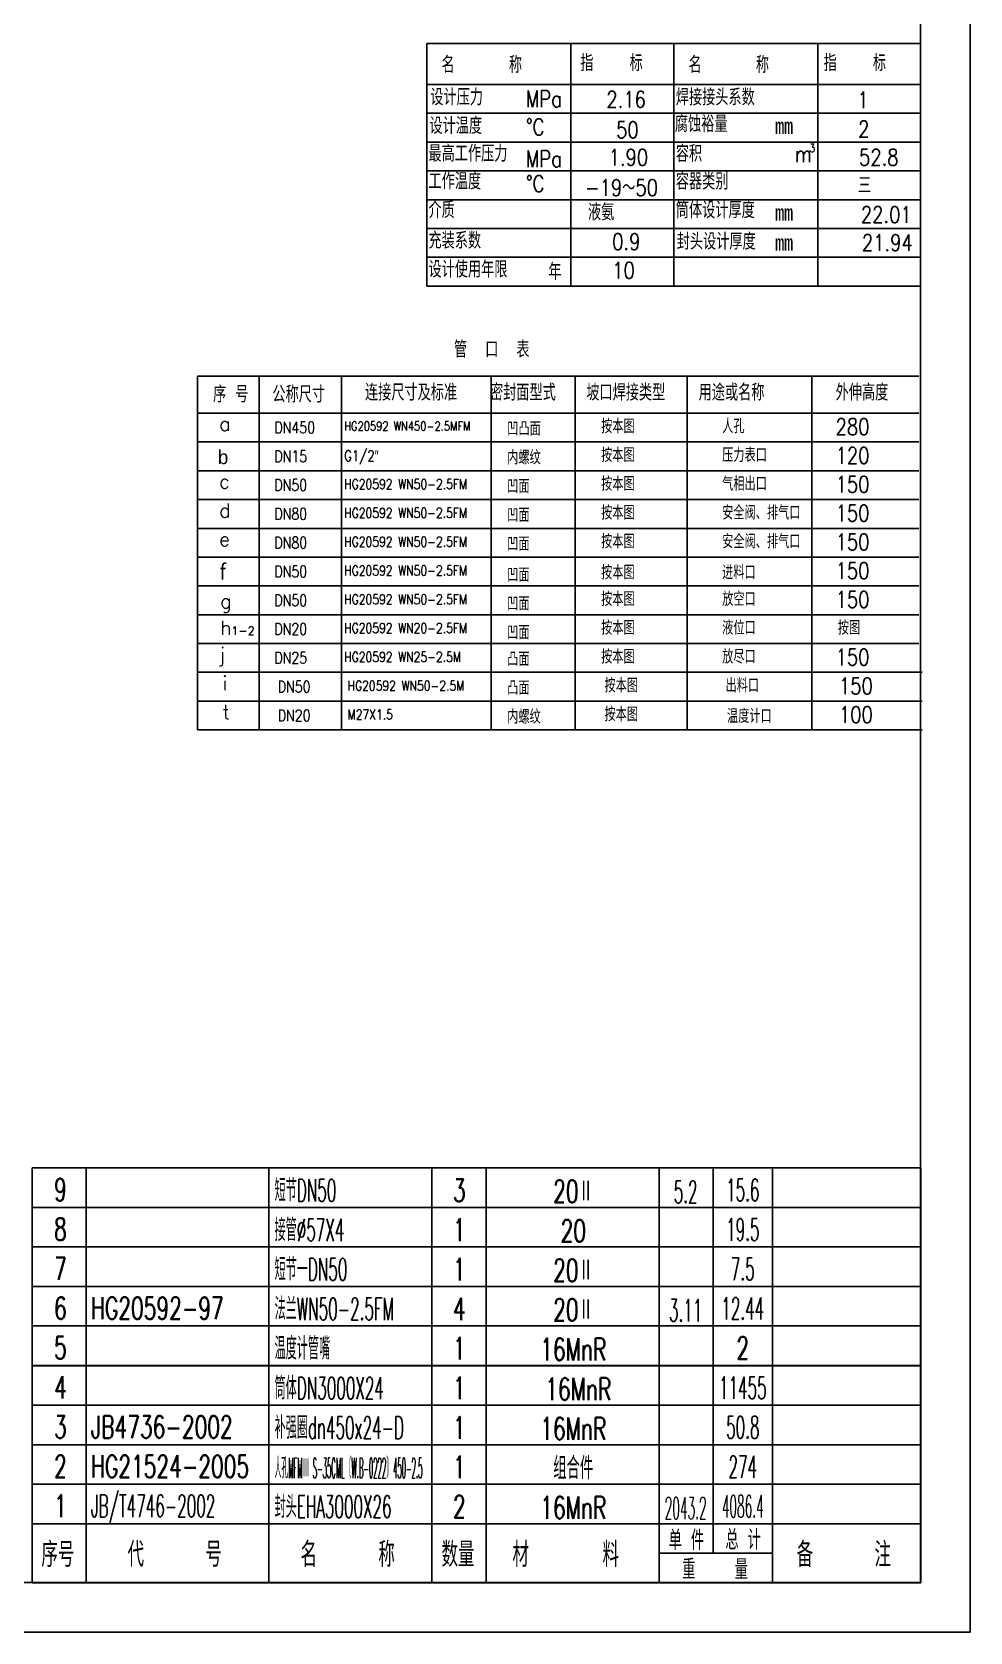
# Model space of a CAD drawing. Header units: millimetres. Extents: x 45700 to 70930, y -32425 to -14605.
# Drawn here: x 65230 to 70930, y -32425 to -22702 of the extents above; entities that cross this region are included whole.
import ezdxf
from ezdxf.enums import TextEntityAlignment as Align

# ---------------------------------------------------------------- set-up
doc = ezdxf.new("R2010")
doc.units = ezdxf.units.MM
doc.header["$LTSCALE"] = 300
for name, color, linetype in [('1轮廓实线层', 7, 'Continuous'), ('2细线层', 4, 'Continuous'), ('6文字层', 3, 'Continuous'), ('7标注层', 4, 'Continuous'), ('LAYER1', 7, 'Continuous'), ('LAYER2', 7, 'Continuous'), ('图框层', 7, 'Continuous')]:
    doc.layers.add(name, color=color, linetype=linetype)
doc.styles.add('PC_TEXTSTYLE', font='romans.shx', dxfattribs={"width": 0.8, "bigfont": 'hzfs.shx'})
doc.styles.add('PC_TEXTSTYLE1', font='romans.shx', dxfattribs={"bigfont": 'hzfs.shx'})
doc.styles.add('TH_GBDIM', font='romans.shx', dxfattribs={"width": 0.8, "bigfont": 'gbcbig.shx'})

# ---------------------------------------------------------------- blocks, each defined once
blk = doc.blocks.new('PC_MXB_BLOCK')
at = {"layer": '1轮廓实线层'}
for p, q in [((-180, 8), (-180, 0)), ((0, 8), (0, 0))]:
    blk.add_line(p, q, dxfattribs=at)
at = {"layer": '2细线层'}
for p, q in [((-180, 8), (0, 8)), ((-169, 8), (-169, 0)), ((-132, 8), (-132, 0)), ((-99, 8), (-99, 0)), ((-88, 8), (-88, 0)), ((-53, 8), (-53, 0)), ((-42, 8), (-42, 0)), ((-30, 8), (-30, 0)), ((-180, 0), (0, 0))]:
    blk.add_line(p, q, dxfattribs=at)
at = {"layer": '6文字层', "style": 'PC_TEXTSTYLE'}
for tag, width, p, p2 in [('序号', 0.769182, (-178.38, 1.35), (-170.09, 1.35)), ('代号', 3.14773, (-168.05, 1.35), (-134.11, 1.35)), ('名称', 2.802424, (-130.87, 1.2), (-100.28, 1.2)), ('数量', 0.817449, (-97.88, 1.2), (-89, 1.2)), ('材料', 2.943328, (-86.43, 1.01), (-54.3, 1.01)), ('单重', 0.854038, (-52.21, 0.89), (-43, 0.89)), ('总重', 0.958888, (-41.2, 1.27), (-30.86, 1.27)), ('备注', 2.494074, (-28.61, 1.02), (-1.16, 1.02))]:
    blk.add_attdef(tag, text='', height=4.5, dxfattribs=dict(at, width=width)).set_placement(p, p2, align=Align.FIT)
blk = doc.blocks.new('PC_MXBTITLERECORD')
at = {"layer": '1轮廓实线层'}
for p, q in [((-180, 0), (-180, 12)), ((0, 0), (0, 12))]:
    blk.add_line(p, q, dxfattribs=at)
at = {"layer": '2细线层'}
for p, q in [((-169, 12), (-169, 0)), ((-132, 12), (-132, 0)), ((-99, 12), (-99, 0)), ((-88, 12), (-88, 0)), ((-53, 12), (-53, 0)), ((-42, 12), (-42, 6)), ((-30, 12), (-30, 0)), ((-30, 6), (-53, 6))]:
    blk.add_line(p, q, dxfattribs=at)
at = {"layer": '6文字层', "style": 'PC_TEXTSTYLE', "width": 0.667}
for s, height, p in [('单 件', 4, (-47.45, 8.84)), ('总 计', 4, (-35.96, 8.94)), ('序号', 5, (-174.77, 6)), ('代     号', 5, (-151.09, 6)), ('名     称', 5, (-116.06, 6)), ('数量', 5, (-93.71, 6)), ('材      料', 5, (-71.89, 6)), ('备     注', 5, (-15.57, 6)), ('重    量', 4, (-41.65, 2.94))]:
    blk.add_text(s, height=height, dxfattribs=at).set_placement(p, align=Align.MIDDLE)

msp = doc.modelspace()

# ---------------------------------------------------------------- linework, layer by layer
for p, q in [((70630.4, -32124.7), (70630.4, -30684.7)), ((65230.4, -32124.7), (70630.4, -32124.7))]:
    msp.add_line(p, q)
at = {"layer": '1轮廓实线层'}
for p, q in [((70630.4, -14904.7), (70630.4, -32124.7)), ((46450.4, -32124.7), (70630.4, -32124.7)), ((65230.6, -32126.4), (70630.6, -32126.4))]:
    msp.add_line(p, q, dxfattribs=at)
at = {"layer": '2细线层'}
for p in [(70930.4, -14604.7), (45700.4, -32424.7)]:
    msp.add_line(p, (70930.4, -32424.7), dxfattribs=at)
at = {"layer": '7标注层'}
for p, q in [((68505.4, -24245.9), (68505.4, -22770.9)), ((69130.4, -24245.9), (69130.4, -22770.9)), ((70005.4, -24245.9), (70005.4, -22770.9)), ((67630.4, -23020.9), (70630.4, -23020.9)), ((70630.4, -23195.9), (67630.4, -23195.9)), ((70630.4, -23370.9), (67630.4, -23370.9)), ((70630.4, -23545.9), (67630.4, -23545.9)), ((70630.4, -23720.9), (67630.4, -23720.9)), ((70630.4, -23895.9), (67630.4, -23895.9)), ((70630.4, -24070.9), (67630.4, -24070.9))]:
    msp.add_line(p, q, dxfattribs=at)
at = {"layer": 'LAYER1'}
for p, q in [((70630.4, -24070.9), (67630.4, -24070.9)), ((70630.4, -24245.9), (67630.4, -24245.9)), ((70618.8, -25193.1), (66236.6, -25193.1)), ((70618.8, -25368.1), (66236.6, -25368.1)), ((70618.8, -25543.1), (66236.6, -25543.1)), ((70618.8, -25718.1), (66236.6, -25718.1)), ((70618.8, -25893.1), (66236.6, -25893.1)), ((70618.8, -26068.1), (66236.6, -26068.1)), ((70618.8, -26243.1), (66236.6, -26243.1)), ((70618.8, -26418.1), (66236.6, -26418.1)), ((70618.8, -26593.1), (66236.6, -26593.1)), ((70639.2, -26593.1), (66257, -26593.1)), ((70618.8, -26768.1), (66236.6, -26768.1)), ((70639.2, -26768.1), (66257, -26768.1)), ((70639.2, -26943.1), (66236.6, -26943.1))]:
    msp.add_line(p, q, dxfattribs=at)
at = {"layer": 'LAYER2'}
for p, q in [((67630.4, -24245.9), (67630.4, -22770.9)), ((67630.4, -22770.9), (70630.4, -22770.9)), ((67630.4, -23195.9), (67630.4, -23020.9)), ((66236.6, -24793.1), (70618.8, -24793.1)), ((66236.6, -26943.1), (66236.6, -24793.1)), ((66611.6, -26943.1), (66611.6, -24793.1)), ((67111.6, -26943.1), (67111.6, -24793.1)), ((68021.6, -26943.1), (68021.6, -24793.1)), ((68531.9, -26943.1), (68531.9, -24793.1)), ((69210.9, -26943.1), (69210.9, -24793.1)), ((69970.2, -26943.1), (69970.2, -24793.1)), ((66236.6, -25193.1), (66236.6, -25018.1)), ((66236.6, -25018.1), (70618.8, -25018.1))]:
    msp.add_line(p, q, dxfattribs=at)

# ---------------------------------------------------------------- block references
at = {"layer": '图框层'}
ref = msp.add_blockref('PC_MXB_BLOCK', (70630.6, -29844.7), dxfattribs=dict(at, xscale=30, yscale=30, zscale=30))
ref.add_attrib('材料', '20Ⅱ', dxfattribs={"layer": '6文字层', "height": 135, "style": 'PC_TEXTSTYLE', "width": 0.667}).set_placement((68519.5, -29814.4), align=Align.CENTER)
ref.add_attrib('序号', '9', dxfattribs={"layer": '6文字层', "height": 135, "style": 'PC_TEXTSTYLE', "width": 0.667}).set_placement((65403.5, -29804.2), align=Align.CENTER)
ref.add_attrib('名称', '短节DN50', (66704.6, -29808.8), dxfattribs={"layer": '6文字层', "height": 135, "style": 'PC_TEXTSTYLE', "width": 0.5})
ref.add_attrib('数量', '3', dxfattribs={"layer": '6文字层', "height": 135, "style": 'PC_TEXTSTYLE', "width": 0.667}).set_placement((67827.4, -29808.8), align=Align.CENTER)
ref.add_attrib('单重', '5.2', dxfattribs={"layer": '6文字层', "height": 135, "style": 'PC_TEXTSTYLE', "width": 0.5}).set_placement((69202.5, -29818.1), align=Align.CENTER)
ref.add_attrib('总重', '15.6', dxfattribs={"layer": '6文字层', "height": 135, "style": 'PC_TEXTSTYLE', "width": 0.5}).set_placement((69549.8, -29806.7), align=Align.CENTER)
ref = msp.add_blockref('PC_MXB_BLOCK', (70630.6, -30084.7), dxfattribs=dict(at, xscale=30, yscale=30, zscale=30))
ref.add_attrib('材料', '20', dxfattribs={"layer": '6文字层', "height": 135, "style": 'PC_TEXTSTYLE', "width": 0.667}).set_placement((68519.5, -30054.4), align=Align.CENTER)
ref.add_attrib('序号', '8', dxfattribs={"layer": '6文字层', "height": 135, "style": 'PC_TEXTSTYLE', "width": 0.667}).set_placement((65403.5, -30044.2), align=Align.CENTER)
ref.add_attrib('名称', '接管%%c57X4', (66704.6, -30048.8), dxfattribs={"layer": '6文字层', "height": 135, "style": 'PC_TEXTSTYLE', "width": 0.5})
ref.add_attrib('数量', '1', dxfattribs={"layer": '6文字层', "height": 135, "style": 'PC_TEXTSTYLE', "width": 0.667}).set_placement((67827.4, -30048.8), align=Align.CENTER)
ref.add_attrib('总重', '19.5', dxfattribs={"layer": '6文字层', "height": 135, "style": 'PC_TEXTSTYLE', "width": 0.5}).set_placement((69549.8, -30046.7), align=Align.CENTER)
ref = msp.add_blockref('PC_MXB_BLOCK', (70630.6, -30324.7), dxfattribs=dict(at, xscale=30, yscale=30, zscale=30))
ref.add_attrib('材料', '20Ⅱ', dxfattribs={"layer": '6文字层', "height": 135, "style": 'PC_TEXTSTYLE', "width": 0.667}).set_placement((68519.5, -30294.4), align=Align.CENTER)
ref.add_attrib('序号', '7', dxfattribs={"layer": '6文字层', "height": 135, "style": 'PC_TEXTSTYLE', "width": 0.667}).set_placement((65403.5, -30284.2), align=Align.CENTER)
ref.add_attrib('名称', '短节一DN50', (66704.6, -30288.8), dxfattribs={"layer": '6文字层', "height": 135, "style": 'PC_TEXTSTYLE', "width": 0.5})
ref.add_attrib('数量', '1', dxfattribs={"layer": '6文字层', "height": 135, "style": 'PC_TEXTSTYLE', "width": 0.667}).set_placement((67827.4, -30288.8), align=Align.CENTER)
ref.add_attrib('总重', '7.5', dxfattribs={"layer": '6文字层', "height": 135, "style": 'PC_TEXTSTYLE', "width": 0.5}).set_placement((69549.8, -30286.7), align=Align.CENTER)
ref = msp.add_blockref('PC_MXB_BLOCK', (70630.6, -30564.7), dxfattribs=dict(at, xscale=30, yscale=30, zscale=30))
ref.add_attrib('材料', '20Ⅱ', dxfattribs={"layer": '6文字层', "height": 135, "style": 'PC_TEXTSTYLE', "width": 0.667}).set_placement((68519.5, -30534.4), align=Align.CENTER)
ref.add_attrib('代号', 'HG20592-97', (65589.2, -30524.2), dxfattribs={"layer": '6文字层', "height": 135, "style": 'PC_TEXTSTYLE', "width": 0.667})
ref.add_attrib('序号', '6', dxfattribs={"layer": '6文字层', "height": 135, "style": 'PC_TEXTSTYLE', "width": 0.667}).set_placement((65403.5, -30524.2), align=Align.CENTER)
ref.add_attrib('名称', '法兰WN50-2.5FM', (66704.6, -30528.8), dxfattribs={"layer": '6文字层', "height": 135, "style": 'PC_TEXTSTYLE', "width": 0.5})
ref.add_attrib('数量', '4', dxfattribs={"layer": '6文字层', "height": 135, "style": 'PC_TEXTSTYLE', "width": 0.667}).set_placement((67827.4, -30528.8), align=Align.CENTER)
ref.add_attrib('单重', '3.11', dxfattribs={"layer": '6文字层', "height": 135, "style": 'PC_TEXTSTYLE', "width": 0.5}).set_placement((69202.5, -30538.1), align=Align.CENTER)
ref.add_attrib('总重', '12.44', dxfattribs={"layer": '6文字层', "height": 135, "style": 'PC_TEXTSTYLE', "width": 0.5}).set_placement((69549.8, -30526.7), align=Align.CENTER)
ref = msp.add_blockref('PC_MXB_BLOCK', (70630.6, -30804.7), dxfattribs=dict(at, xscale=30, yscale=30, zscale=30))
ref.add_attrib('材料', '16MnR', dxfattribs={"layer": '6文字层', "height": 135, "style": 'PC_TEXTSTYLE', "width": 0.667}).set_placement((68519.5, -30774.4), align=Align.CENTER)
ref.add_attrib('序号', '5', dxfattribs={"layer": '6文字层', "height": 135, "style": 'PC_TEXTSTYLE', "width": 0.667}).set_placement((65403.5, -30764.2), align=Align.CENTER)
ref.add_attrib('名称', '温度计管嘴', (66704.6, -30768.8), dxfattribs={"layer": '6文字层', "height": 135, "style": 'PC_TEXTSTYLE', "width": 0.5})
ref.add_attrib('数量', '1', dxfattribs={"layer": '6文字层', "height": 135, "style": 'PC_TEXTSTYLE', "width": 0.667}).set_placement((67827.4, -30768.8), align=Align.CENTER)
ref.add_attrib('总重', '2', dxfattribs={"layer": '6文字层', "height": 135, "style": 'PC_TEXTSTYLE', "width": 0.667}).set_placement((69549.8, -30766.7), align=Align.CENTER)
ref = msp.add_blockref('PC_MXB_BLOCK', (70630.6, -31046.4), dxfattribs=dict(at, xscale=30, yscale=30, zscale=30))
ref.add_attrib('材料', ' 16MnR', dxfattribs={"layer": '6文字层', "height": 135, "style": 'PC_TEXTSTYLE', "width": 0.667}).set_placement((68519.5, -31016.1), align=Align.CENTER)
ref.add_attrib('序号', '4', dxfattribs={"layer": '6文字层', "height": 135, "style": 'PC_TEXTSTYLE', "width": 0.667}).set_placement((65403.5, -31005.9), align=Align.CENTER)
ref.add_attrib('名称', '筒体DN3000X24', (66704.6, -31010.5), dxfattribs={"layer": '6文字层', "height": 135, "style": 'PC_TEXTSTYLE', "width": 0.5})
ref.add_attrib('数量', '1', dxfattribs={"layer": '6文字层', "height": 135, "style": 'PC_TEXTSTYLE', "width": 0.667}).set_placement((67827.4, -31010.5), align=Align.CENTER)
ref.add_attrib('总重', '11455', dxfattribs={"layer": '6文字层', "height": 135, "style": 'PC_TEXTSTYLE', "width": 0.5}).set_placement((69549.8, -31008.4), align=Align.CENTER)
ref = msp.add_blockref('PC_MXB_BLOCK', (70630.6, -31286.4), dxfattribs=dict(at, xscale=30, yscale=30, zscale=30))
ref.add_attrib('材料', '16MnR', dxfattribs={"layer": '6文字层', "height": 135, "style": 'PC_TEXTSTYLE', "width": 0.667}).set_placement((68519.5, -31256.1), align=Align.CENTER)
ref.add_attrib('代号', 'JB4736-2002', (65589.2, -31245.9), dxfattribs={"layer": '6文字层', "height": 135, "style": 'PC_TEXTSTYLE', "width": 0.667})
ref.add_attrib('序号', '3', dxfattribs={"layer": '6文字层', "height": 135, "style": 'PC_TEXTSTYLE', "width": 0.667}).set_placement((65403.5, -31245.9), align=Align.CENTER)
ref.add_attrib('名称', '补强圈dn450x24-D', (66704.6, -31250.5), dxfattribs={"layer": '6文字层', "height": 135, "style": 'PC_TEXTSTYLE', "width": 0.5})
ref.add_attrib('数量', '1', dxfattribs={"layer": '6文字层', "height": 135, "style": 'PC_TEXTSTYLE', "width": 0.667}).set_placement((67827.4, -31250.5), align=Align.CENTER)
ref.add_attrib('总重', '50.8', dxfattribs={"layer": '6文字层', "height": 135, "style": 'PC_TEXTSTYLE', "width": 0.5}).set_placement((69549.8, -31248.4), align=Align.CENTER)
ref = msp.add_blockref('PC_MXB_BLOCK', (70630.6, -31526.4), dxfattribs=dict(at, xscale=30, yscale=30, zscale=30))
ref.add_attrib('材料', '组合件', dxfattribs={"layer": '6文字层', "height": 135, "style": 'PC_TEXTSTYLE', "width": 0.6}).set_placement((68519.5, -31496.1), align=Align.CENTER)
ref.add_attrib('代号', 'HG21524-2005', (65589.2, -31485.9), dxfattribs={"layer": '6文字层', "height": 135, "style": 'PC_TEXTSTYLE', "width": 0.667})
ref.add_attrib('序号', '2', dxfattribs={"layer": '6文字层', "height": 135, "style": 'PC_TEXTSTYLE', "width": 0.667}).set_placement((65403.5, -31485.9), align=Align.CENTER)
ref.add_attrib('名称', '人孔MFMⅢ S-35CML〔W.B-0222〕450-2.5', (66704.6, -31490.5), dxfattribs={"layer": '6文字层', "height": 125, "style": 'PC_TEXTSTYLE', "width": 0.245})
ref.add_attrib('数量', '1', dxfattribs={"layer": '6文字层', "height": 135, "style": 'PC_TEXTSTYLE', "width": 0.667}).set_placement((67827.4, -31490.5), align=Align.CENTER)
ref.add_attrib('总重', '274', dxfattribs={"layer": '6文字层', "height": 135, "style": 'PC_TEXTSTYLE', "width": 0.5}).set_placement((69549.8, -31488.4), align=Align.CENTER)
ref = msp.add_blockref('PC_MXB_BLOCK', (70630.6, -31766.4), dxfattribs=dict(at, xscale=30, yscale=30, zscale=30))
ref.add_attrib('材料', '16MnR', dxfattribs={"layer": '6文字层', "height": 135, "style": 'PC_TEXTSTYLE', "width": 0.667}).set_placement((68519.5, -31736.1), align=Align.CENTER)
ref.add_attrib('代号', 'JB/T4746-2002', (65589.2, -31725.9), dxfattribs={"layer": '6文字层', "height": 135, "style": 'PC_TEXTSTYLE', "width": 0.5})
ref.add_attrib('序号', '1', dxfattribs={"layer": '6文字层', "height": 135, "style": 'PC_TEXTSTYLE', "width": 0.667}).set_placement((65403.5, -31725.9), align=Align.CENTER)
ref.add_attrib('名称', '封头EHA3000X26', (66704.6, -31730.5), dxfattribs={"layer": '6文字层', "height": 135, "style": 'PC_TEXTSTYLE', "width": 0.5})
ref.add_attrib('数量', '2', dxfattribs={"layer": '6文字层', "height": 135, "style": 'PC_TEXTSTYLE', "width": 0.667}).set_placement((67827.4, -31730.5), align=Align.CENTER)
ref.add_attrib('单重', '2043.2', dxfattribs={"layer": '6文字层', "height": 135, "style": 'PC_TEXTSTYLE', "width": 0.4}).set_placement((69202.5, -31739.8), align=Align.CENTER)
ref.add_attrib('总重', '4086.4', dxfattribs={"layer": '6文字层', "height": 135, "style": 'PC_TEXTSTYLE', "width": 0.4}).set_placement((69549.8, -31728.4), align=Align.CENTER)
at = {"layer": '图框层', "xscale": 30, "yscale": 30, "zscale": 30}
msp.add_blockref('PC_MXBTITLERECORD', (70630.6, -32126.4), dxfattribs=at)

# ---------------------------------------------------------------- texts
at = {"layer": '1轮廓实线层', "attachment_point": 1}
for s, insert, char_height, width, style in [('{\\C3;a}', (66366.9, -25041.5), 85, 98.889, 'PC_TEXTSTYLE1'), ('{\\C3;DN450}', (66703.4, -25070.2), 70, 70, 'PC_TEXTSTYLE'), ('{\\C3;凹凸面}', (68118.2, -25070.2), 85, 332.569, 'PC_TEXTSTYLE'), ('{\\C3;按本图}', (68688.7, -25055.1), 85, 332.569, 'PC_TEXTSTYLE'), ('{\\C3;人孔}', (69424.3, -25055.1), 85, 390.077, 'PC_TEXTSTYLE'), ('{\\fSystem|b0|i0|c134|p33;\\C3;b}', (66360.1, -25243), 85, 94.072, 'PC_TEXTSTYLE1'), ('{\\C3;DN15}', (66703.4, -25245.2), 70, 70, 'PC_TEXTSTYLE'), ('{\\C3;内螺纹}', (68118.2, -25245.2), 85, 332.569, 'PC_TEXTSTYLE'), ('{\\C3;按本图}', (68688.7, -25230.1), 85, 332.569, 'PC_TEXTSTYLE'), ('{\\C3;压力表口}', (69424.3, -25230.1), 85, 332.569, 'PC_TEXTSTYLE'), ('{\\C3;c}', (66366.9, -25391.5), 85, 98.889, 'PC_TEXTSTYLE1'), ('{\\C3;DN50}', (66703.4, -25420.2), 70, 70, 'PC_TEXTSTYLE'), ('{\\C3;凹面}', (68118.2, -25420.2), 85, 332.569, 'PC_TEXTSTYLE'), ('{\\C3;按本图}', (68688.7, -25405.1), 85, 332.569, 'PC_TEXTSTYLE'), ('{\\C3;气相出口}', (69424.3, -25405.1), 85, 332.569, 'PC_TEXTSTYLE'), ('{\\C3;d}', (66366.9, -25566.5), 85, 98.889, 'PC_TEXTSTYLE1'), ('{\\C3;安全阀、排气口}', (69424.3, -25580.1), 85, 545.989, 'PC_TEXTSTYLE'), ('{\\C3;DN80}', (66703.4, -25595.2), 70, 70, 'PC_TEXTSTYLE'), ('{\\C3;凹面}', (68118.2, -25595.2), 85, 332.569, 'PC_TEXTSTYLE'), ('{\\C3;按本图}', (68688.7, -25580.1), 85, 332.569, 'PC_TEXTSTYLE'), ('{\\C3;按本图}', (68688.7, -25755.1), 85, 332.569, 'PC_TEXTSTYLE'), ('{\\C3;安全阀、排气口}', (69424.3, -25755.1), 85, 545.989, 'PC_TEXTSTYLE'), ('{\\C3;e}', (66366.9, -25741.5), 85, 98.889, 'PC_TEXTSTYLE1'), ('{\\C3;DN80}', (66703.4, -25770.2), 70, 70, 'PC_TEXTSTYLE'), ('{\\C3;凹面}', (68118.2, -25770.2), 85, 332.569, 'PC_TEXTSTYLE'), ('{\\C3;f}', (66366.9, -25929.7), 100, 98.889, 'PC_TEXTSTYLE1'), ('{\\C3;DN50}', (66703.4, -25945.2), 70, 70, 'PC_TEXTSTYLE'), ('{\\C3;凹面}', (68118.2, -25958.5), 85, 332.569, 'PC_TEXTSTYLE'), ('{\\C3;按本图}', (68688.7, -25943.4), 85, 332.569, 'PC_TEXTSTYLE'), ('{\\C3;进料口}', (69424.3, -25943.4), 85, 513.594, 'PC_TEXTSTYLE'), ('{\\C3;g}', (66373.5, -26118), 85, 399.569, 'PC_TEXTSTYLE1'), ('{\\C3;DN50}', (66703.4, -26120.2), 70, 70, 'PC_TEXTSTYLE'), ('{\\C3;凹面}', (68118.2, -26133.5), 85, 332.569, 'PC_TEXTSTYLE'), ('{\\C3;按本图}', (68688.7, -26105.1), 85, 332.569, 'PC_TEXTSTYLE'), ('{\\C3;放空口}', (69424.3, -26105.1), 85, 390.077, 'PC_TEXTSTYLE'), ('{\\C3;h\\H0.5882x;1-2}', (66373.2, -26280.1), 85, 236.22, 'PC_TEXTSTYLE1'), ('{\\C3;DN20}', (66703.4, -26295.2), 70, 70, 'PC_TEXTSTYLE'), ('{\\C3;凹面}', (68118.2, -26308.5), 85, 332.569, 'PC_TEXTSTYLE'), ('{\\C3;按本图}', (68688.7, -26280.1), 85, 332.569, 'PC_TEXTSTYLE'), ('{\\C3;液位口}', (69424.3, -26280.1), 85, 390.077, 'PC_TEXTSTYLE'), ('{\\C3;按图}', (70127.1, -26280.1), 85, 332.569, 'PC_TEXTSTYLE'), ('{\\C3;j}', (66366.9, -26441.5), 85, 98.889, 'PC_TEXTSTYLE1'), ('{\\C3;DN25}', (66703.4, -26470.2), 70, 70, 'PC_TEXTSTYLE'), ('{\\C3;凸面}', (68118.2, -26470.2), 85, 332.569, 'PC_TEXTSTYLE'), ('{\\C3;按本图}', (68688.7, -26455.1), 85, 332.569, 'PC_TEXTSTYLE'), ('{\\C3;放尽口}', (69424.3, -26455.1), 85, 485.881, 'PC_TEXTSTYLE'), ('{\\C3;i}', (66387.4, -26616.5), 85, 98.889, 'PC_TEXTSTYLE1'), ('{\\C3;按本图}', (68709.1, -26630.1), 85, 332.569, 'PC_TEXTSTYLE'), ('{\\C3;出料口}', (69444.7, -26630.1), 85, 485.881, 'PC_TEXTSTYLE'), ('{\\C3;DN50}', (66723.9, -26645.2), 70, 70, 'PC_TEXTSTYLE'), ('{\\C3;凸面}', (68118.2, -26645.2), 85, 332.569, 'PC_TEXTSTYLE'), ('{\\C3;t}', (66387.4, -26791.5), 85, 98.889, 'PC_TEXTSTYLE1'), ('{\\C3;DN20}', (66723.9, -26820.2), 70, 70, 'PC_TEXTSTYLE'), ('{\\C3;内螺纹}', (68118.2, -26820.2), 85, 332.569, 'PC_TEXTSTYLE'), ('{\\C3;按本图}', (68709.1, -26805.1), 85, 332.569, 'PC_TEXTSTYLE'), ('{\\C3;温度计口}', (69453.8, -26816), 85, 390.077, 'PC_TEXTSTYLE')]:
    msp.add_mtext(s, dxfattribs=dict(at, insert=insert, char_height=char_height, width=width, style=style))
at = {"layer": '6文字层', "attachment_point": 1}
for s, insert, char_height, width, style in [('名      称', (67719, -22850.9), 100, 4136.652, 'PC_TEXTSTYLE'), ('指    标', (68562.3, -22839.6), 100, 4136.652, 'PC_TEXTSTYLE'), ('名      称', (69219.8, -22850.9), 100, 4136.652, 'PC_TEXTSTYLE'), ('指    标', (70040.7, -22839.6), 100, 4136.652, 'PC_TEXTSTYLE'), ('设计压力', (67651, -23047.6), 100, 4136.652, 'PC_TEXTSTYLE'), ('焊接接头系数', (69142.7, -23048.1), 100, 4136.652, 'PC_TEXTSTYLE'), ('设计温度', (67645.4, -23221.8), 100, 4136.652, 'PC_TEXTSTYLE'), ('腐蚀裕量', (69137, -23211.1), 100, 4136.652, 'PC_TEXTSTYLE'), ('最高工作压力', (67639.7, -23390.4), 100, 4136.652, 'PC_TEXTSTYLE'), ('容积', (69142.7, -23391), 100, 4136.652, 'PC_TEXTSTYLE'), ('工作温度', (67639.7, -23559), 100, 4136.652, 'PC_TEXTSTYLE'), ('容器类别', (69142.7, -23559.6), 100, 4136.652, 'PC_TEXTSTYLE'), ('介质', (67639.7, -23733.3), 100, 4136.652, 'PC_TEXTSTYLE'), ('筒体设计厚度', (69142.7, -23733.8), 100, 4136.652, 'PC_TEXTSTYLE'), ('液氨', (68609.1, -23746.2), 100, 4136.652, 'PC_TEXTSTYLE'), ('充装系数', (67639.7, -23919.3), 100, 4136.652, 'PC_TEXTSTYLE'), ('封头设计厚度', (69148.3, -23924.9), 100, 4136.652, 'PC_TEXTSTYLE'), ('设计使用年限', (67639.7, -24094.3), 100, 4136.652, 'PC_TEXTSTYLE'), ('年', (68368.2, -24108.4), 100, 4136.652, 'PC_TEXTSTYLE'), ('HG20592 WN450-2.5MFM', (67127.6, -25069.5), 55, 1175.049, 'TH_GBDIM'), ('G1/2″', (67127.6, -25244.5), 65, 1175.049, 'TH_GBDIM'), ('HG20592 WN50-2.5FM', (67127.6, -25419.5), 60, 1175.049, 'TH_GBDIM'), ('HG20592 WN50-2.5FM', (67127.6, -25594.5), 60, 1175.049, 'TH_GBDIM'), ('HG20592 WN50-2.5FM', (67127.6, -25769.5), 60, 1175.049, 'TH_GBDIM'), ('HG20592 WN50-2.5FM', (67127.6, -25944.5), 60, 1175.049, 'TH_GBDIM'), ('HG20592 WN50-2.5FM', (67127.6, -26119.5), 60, 1175.049, 'TH_GBDIM'), ('HG20592 WN20-2.5FM', (67127.6, -26294.5), 60, 1175.049, 'TH_GBDIM'), ('HG20592 WN25-2.5M', (67127.6, -26469.5), 60, 1175.049, 'TH_GBDIM'), ('HG20592 WN50-2.5M', (67148, -26644.5), 60, 1175.049, 'TH_GBDIM'), ('M27X1.5', (67148, -26819.5), 60, 1175.049, 'TH_GBDIM')]:
    msp.add_mtext(s, dxfattribs=dict(at, insert=insert, char_height=char_height, width=width, style=style))
at = {"layer": '6文字层', "attachment_point": 1, "style": 'PC_TEXTSTYLE'}
for s, insert, char_height in [('MPa', (68231.4, -23058.2), 100), ('2.16', (68720.8, -23061.8), 100), ('1', (70245.9, -23064.7), 100), ('°C', (68231.4, -23228.8), 100), ('50', (68779.8, -23246.6), 100), ('\\f仿宋_GB2312|b0|i0|c0|p49;mm', (69746.1, -23221.3), 100), ('2', (70250.6, -23241.7), 100), ('MPa', (68231.4, -23423), 100), ('1.90', (68734.6, -23414.2), 100), ('m', (69866.6, -23393.6), 100), ('3', (69954.7, -23382.4), 50), ('52.8', (70256.1, -23413.3), 100), ('°C', (68231.4, -23573.3), 100), ('-19～50', (68590.9, -23597.6), 100), ('三', (70249.6, -23583.5), 100), ('\\f仿宋_GB2312|b0|i0|c0|p49;mm', (69746.1, -23748.2), 100), ('22.01', (70267.3, -23761.6), 100), ('0.9', (68756.3, -23925.9), 100), ('\\f仿宋_GB2312|b0|i0|c0|p49;mm', (69746.1, -23930.6), 100), ('21.94', (70273.6, -23932.3), 100), ('10', (68756.3, -24100.9), 100)]:
    msp.add_mtext(s, dxfattribs=dict(at, insert=insert, char_height=char_height))
at = {"layer": '6文字层', "color": 3, "char_height": 100, "width": 4136.652, "attachment_point": 1, "style": 'PC_TEXTSTYLE'}
for s, insert in [('管  口  表', (67794.4, -24580.8)), ('序 号', (66330.6, -24853.3)), ('公称尺寸', (66690.9, -24853.3)), ('连接尺寸及标准', (67253.8, -24842)), ('密封面型式', (68013.7, -24842)), ('坡口焊接类型', (68598.6, -24842)), ('{\\C3;用途或名称}', (69281.5, -24842)), ('外伸高度', (70113.9, -24842)), ('280', (70113.9, -25050.7)), ('120', (70113.9, -25225.7)), ('150', (70113.9, -25400.7)), ('150', (70113.9, -25575.7)), ('150', (70113.9, -25750.7)), ('150', (70113.9, -25925.7)), ('150', (70113.9, -26100.7)), ('150', (70113.9, -26450.7)), ('150', (70134.4, -26625.7)), ('100', (70134.4, -26800.7))]:
    msp.add_mtext(s, dxfattribs=dict(at, insert=insert))

doc.saveas('drawing.dxf')
